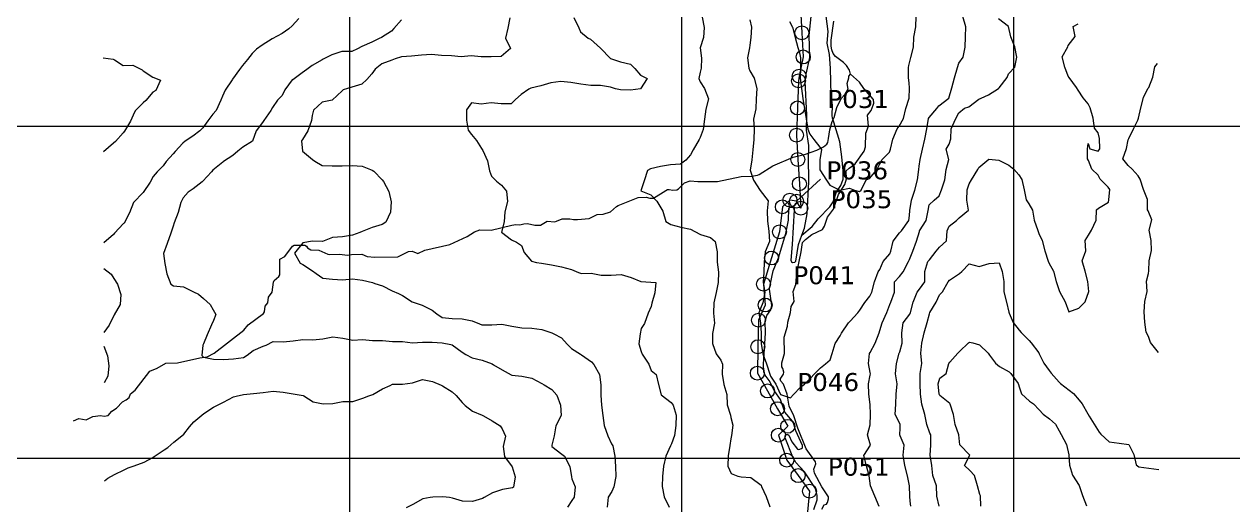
# Paper-space layout 'LP-01' of a CAD drawing. Header units: metres, sheet in millimetres. Extents: x 10 to 410, y 10 to 287.
# Drawn here: x 88.6 to 210, y 153.9 to 202.2 of the extents above; entities that cross this region are included whole.
import ezdxf

# ---------------------------------------------------------------- set-up
doc = ezdxf.new("R2010")
doc.units = ezdxf.units.M
for name, color, linetype, lineweight, true_color in [('AGUA', 7, 'Continuous', 13, 0x5ba3c5), ('ALERTA', 7, 'Continuous', 13, 0xc56b20), ('EJE', 7, 'Continuous', 18, 0x087f8c), ('GRILLA', 7, 'Continuous', 13, 0xd2dce3), ('POSTES', 7, 'Continuous', 13, 0x244c65), ('TERRENO', 7, 'Continuous', 13, 0x777777), ('VIA', 7, 'Continuous', 13, 0xa7a7a7)]:
    doc.layers.add(name, color=color, linetype=linetype, lineweight=lineweight, true_color=true_color)
doc.styles.add('LP-TEXTO', font='DejaVuSans.ttf')

psp = doc.layouts.new('LP-01')

# ---------------------------------------------------------------- linework, layer by layer
at = {"layer": 'AGUA'}
for points in [[(171.58, 197.18), (171.5, 197.56), (171.18, 198.06), (170.9, 198.35), (170.09, 198.94), (169.87, 199.26), (169.71, 199.61), (169.67, 199.98), (169.67, 200.59), (169.92, 202.49)], [(93.55, 162.38), (94.07, 162.6), (94.81, 162.48), (95.5, 162.8), (96.26, 162.9), (96.64, 162.85), (97.02, 162.9), (97.41, 163.33), (97.88, 163.64), (98.46, 164.29), (98.83, 164.47), (99.13, 164.71), (99.28, 165.07), (99.75, 165.46), (101.22, 167.36), (101.96, 167.67), (102.81, 168.15), (103.99, 168.21), (106.23, 168.7), (106.98, 168.79), (107.69, 169.18), (110.67, 171.49), (111.1, 172.02), (112.62, 173.16), (112.72, 173.33), (112.81, 173.89), (113.06, 174.23), (113.15, 174.8), (113.5, 175.28), (113.63, 176.29), (113.72, 176.46), (114.16, 176.87), (114.26, 177.03), (114.27, 178.6), (114.77, 178.87), (115.56, 179.9), (115.72, 180.01), (116.78, 180.01), (116.94, 179.91), (117.06, 179.74), (117.39, 179.53), (118.18, 179.49), (119.08, 179.1), (119.29, 179.06), (120.29, 179.12), (121.05, 179.01), (121.46, 179.07), (122.52, 179.09), (123.06, 178.88), (123.81, 178.79), (126.12, 178.85), (127.2, 179.37), (127.58, 179.39), (128.14, 179.17), (128.85, 179.51), (131.34, 180.06), (133.1, 180.88), (133.82, 181.34), (134.35, 181.56), (135.51, 181.5), (137.59, 182.03), (137.99, 182.08), (138.38, 182.05), (138.77, 182.15), (139.16, 182.17), (139.9, 182), (140.47, 182.01), (141.14, 182.41), (141.89, 182.35), (142.07, 182.4), (142.64, 182.66), (143.41, 182.66), (143.78, 182.58), (144.18, 182.58), (145.34, 182.69), (146.16, 183.07), (146.75, 183.13), (147.5, 183.36), (148.1, 183.89), (148.27, 183.99), (150.28, 184.79), (151.06, 184.82), (151.43, 184.72), (151.81, 184.73), (153.03, 185.51), (153.21, 185.58), (153.39, 185.6), (153.76, 185.52), (154.16, 185.56), (154.33, 185.65), (154.93, 186.25), (155.48, 186.47), (156.25, 186.4), (158.24, 186.39), (160.63, 186.9), (161.65, 186.93), (162.24, 187.05), (162.43, 187.11), (163.79, 187.97), (165.85, 188.84), (167.08, 189.15), (168.22, 189.53), (168.9, 189.88), (169.21, 190.14), (169.31, 190.31), (169.4, 190.7), (169.53, 191.6), (169.75, 192.42), (169.95, 192.81), (170.23, 193.83), (170.67, 194.72), (171.05, 195.18), (171.35, 195.66), (171.26, 196.23), (171.43, 196.79), (171.43, 196.98), (171.58, 197.18)], [(168.71, 153.5), (168.95, 153.94), (169.19, 154), (169.3, 154.17), (169.39, 154.54), (169.37, 154.74), (168.7, 155.76), (167.99, 157.11), (167.92, 157.51), (168.11, 158.06), (168.09, 158.27), (167.14, 159.57), (166.29, 161.62), (165.9, 162.87), (165.43, 163.86), (165.25, 165.04), (164.86, 166.04), (164.59, 166.36), (164.54, 166.56), (164.85, 167.07), (164.89, 167.26), (164.8, 167.63), (164.69, 167.8), (164.69, 168.2), (164.96, 169.12), (164.92, 170.76), (165.27, 171.87), (165.29, 172.27), (165.56, 173.26), (165.63, 173.84), (165.95, 174.34), (165.84, 175.34), (166.12, 176.07), (166.19, 177.23), (166.65, 179.33), (166.78, 180.28), (167.06, 180.59), (167.7, 181.08), (168.78, 181.57), (168.98, 181.91), (169.27, 182.82), (169.89, 183.62), (170.4, 185.08), (171.03, 186.11), (171.19, 186.68), (171.17, 187.46), (171.45, 187.75), (172.06, 188.17), (172.97, 189.45), (173.1, 189.89), (173.15, 191.24), (173.42, 191.96), (173.29, 193.06), (173.66, 193.52), (173.87, 194.06), (173.94, 194.25), (173.91, 194.64), (172.95, 195.72), (172.51, 196.38), (171.58, 197.18)]]:
    psp.add_lwpolyline(points, dxfattribs=at)
at = {"layer": 'ALERTA'}
for centre in [(166.44, 196.98), (165.51, 184.52), (166.17, 184.43), (166.6, 183.72), (164.46, 181.34), (163.66, 178.72), (163.03, 174), (162.29, 169.81), (164.27, 163.59), (165.29, 161.82), (166.33, 156.87), (167.47, 155.31)]:
    psp.add_circle(centre, 0.7, dxfattribs=at)
at = {"layer": 'EJE'}
psp.add_lwpolyline([(166.58, 203.77), (166.71, 201.33), (166.85, 198.9), (166.44, 196.98), (166.37, 196.51), (166.27, 193.78), (166.17, 191.05), (166.31, 188.61), (166.46, 186.16), (166.6, 183.72), (166.17, 184.43), (165.51, 184.52), (164.75, 183.85), (164.46, 181.34), (163.66, 178.72), (162.86, 176.09), (163.03, 174), (162.35, 172.48), (162.29, 169.81), (162.24, 167.15), (163.26, 165.37), (164.27, 163.59), (165.29, 161.82), (164.35, 160.94), (165.19, 158.42), (166.33, 156.87), (167.47, 155.31), (167.21, 152.57)], dxfattribs=at)
at = {"layer": 'GRILLA'}
for points in [[(121.32, 51), (121.32, 253)], [(154.66, 51), (154.66, 253)], [(187.99, 51), (187.99, 253)], [(16, 191.97), (284, 191.97)], [(166.17, 184.43), (168.57, 186.62)], [(16, 158.64), (284, 158.64)]]:
    psp.add_lwpolyline(points, dxfattribs=at)
at = {"layer": 'POSTES'}
for centre in [(166.71, 201.33), (166.85, 198.9), (166.37, 196.51), (166.27, 193.78), (166.17, 191.05), (166.31, 188.61), (166.46, 186.16), (164.75, 183.85), (162.86, 176.09), (162.35, 172.48), (162.24, 167.15), (163.26, 165.37), (164.35, 160.94), (165.19, 158.42)]:
    psp.add_circle(centre, 0.7, dxfattribs=at)
at = {"layer": 'TERRENO'}
for points in [[(116.19, 202.77), (115.5, 202.01), (115.19, 201.74), (114.5, 201.25), (113.51, 200.71), (112.51, 200.09), (111.94, 199.68), (111.51, 199.24), (111.04, 198.65), (110.52, 198.04), (110.22, 197.63), (109.52, 196.67), (109.47, 196.6), (108.79, 195.57), (108.53, 194.96), (108.34, 194.55), (107.89, 193.52), (107.53, 193.16), (107.04, 192.5), (106.54, 191.79), (106.25, 191.47), (105.54, 190.96), (104.77, 190.44), (104.54, 190.24), (103.75, 189.41), (103.55, 189.16), (102.86, 188.39), (102.55, 187.98), (101.96, 187.36), (101.56, 186.9), (101.25, 186.33), (100.56, 185.31), (99.57, 184.28), (99.17, 183.26), (98.62, 182.23), (98.57, 182.18), (97.67, 181.2), (97.58, 181.09), (96.58, 180.23)], [(137.37, 202.83), (137.17, 201.8), (136.95, 200.78), (137.45, 199.76), (136.5, 198.96), (135.5, 198.9), (134.5, 198.92), (133.5, 199.01), (132.5, 198.91), (131.5, 199.03), (130.5, 199.04), (129.5, 199.15), (128.5, 199.09), (127.5, 198.97), (126.5, 198.9), (125.87, 198.7), (125.51, 198.58), (124.51, 198.2), (123.86, 197.67), (123.51, 197.2), (123.01, 196.64), (122.51, 196.16), (121.52, 195.87), (120.63, 195.61), (120.52, 195.5), (119.52, 194.58), (118.52, 194.37), (117.64, 193.55), (117.53, 193.04), (117.45, 192.53), (117.08, 191.5), (116.54, 190.62), (116.44, 190.48), (116.54, 189.45), (117.54, 188.6), (117.79, 188.43), (118.54, 188), (119.54, 187.98), (120.54, 187.96), (121.54, 188.01), (122.54, 187.93), (123.54, 187.55), (123.71, 187.43), (124.54, 186.58), (124.7, 186.41), (125.21, 185.38), (125.46, 184.36), (125.4, 183.33), (124.93, 182.31), (124.56, 182.07), (123.56, 181.79), (122.56, 181.37), (122.31, 181.28), (121.56, 181), (120.56, 180.86), (119.56, 180.76), (118.56, 180.39), (117.57, 180.41), (116.57, 180.24), (115.74, 179.21), (116.32, 178.19), (116.57, 178.06), (117.57, 177.42), (117.91, 177.17), (118.58, 176.71), (119.58, 176.59), (120.57, 176.52), (121.57, 176.62), (122.57, 176.5), (123.57, 176.25), (123.82, 176.16), (124.57, 175.91), (125.57, 175.41), (126.2, 175.14), (126.58, 174.96), (127.58, 174.33), (128.18, 174.13), (128.58, 173.98), (129.58, 173.47), (130.04, 173.11), (130.58, 172.73), (131.58, 172.65), (132.58, 172.6), (133.58, 172.42), (134.33, 172.1), (134.58, 172.02), (135.58, 172.01), (136.58, 172.06), (137.58, 171.87), (138.58, 171.72), (139.58, 171.69), (140.58, 171.53), (141.58, 171.19), (141.78, 171.09), (142.58, 170.72), (143.12, 170.07), (143.58, 169.64), (144.47, 169.05), (144.58, 169), (145.58, 168.29), (145.8, 168.03), (146.39, 167.01), (146.52, 165.99), (146.51, 164.96), (146.59, 163.94), (146.73, 162.92), (146.86, 161.89), (147.23, 160.87), (147.6, 160.07), (147.72, 159.85), (147.92, 158.82), (147.99, 157.8), (148.02, 156.78), (147.82, 155.75), (147.62, 155.29), (147.24, 154.72), (147.14, 153.7)], [(143.79, 202.85), (144.3, 201.83), (144.48, 201.42), (145.24, 200.8), (145.49, 200.69), (146.49, 199.78), (147.49, 198.76), (148.49, 198.42), (149.49, 198.18), (149.92, 197.75), (150.49, 197.06), (151.16, 196.73), (150.5, 195.7), (149.5, 195.56), (148.5, 195.59), (148, 195.69), (147.5, 195.88), (146.5, 196.03), (145.5, 196.03), (144.5, 196.17), (143.5, 196.34), (142.5, 196.44), (141.5, 196.3), (140.5, 195.99), (139.5, 195.77), (139.3, 195.67), (138.51, 195.12), (137.93, 194.64), (137.51, 194.21), (136.51, 194.18), (135.51, 194.29), (134.51, 194.17), (133.51, 194.28), (133.01, 193.6), (133.02, 192.57), (133.19, 191.55), (133.52, 191.11), (134.02, 190.53), (134.53, 189.71), (134.65, 189.51), (135.13, 188.48), (135.33, 187.46), (135.53, 186.95), (136.03, 186.44), (136.54, 186.03), (137.04, 185.42), (137.14, 184.39), (136.88, 183.37), (136.8, 182.34), (136.55, 181.32), (137.55, 180.55), (138.05, 180.3), (138.55, 179.96), (138.8, 179.28), (139.56, 178.4), (140.06, 178.26), (140.56, 178.19), (141.56, 178.04), (142.56, 177.82), (143.56, 177.55), (144.27, 177.25), (144.56, 177.15), (145.56, 177.19), (146.56, 176.98), (147.55, 176.98), (148.55, 177.06), (149.55, 176.77), (150.55, 176.36), (151.55, 176.3), (152.05, 176.25), (151.93, 175.22), (151.64, 174.2), (151.56, 173.85), (151.28, 173.17), (150.9, 172.15), (150.57, 171.63), (150.46, 171.12), (150.34, 170.1), (150.58, 169.33), (150.67, 169.07), (151.33, 168.05), (151.58, 167.44), (152.08, 167.03), (152.3, 166.01), (152.59, 164.98), (153.59, 164.22), (153.79, 163.96), (154.09, 162.94), (154.04, 161.91), (153.91, 160.89), (153.6, 160.07), (153.53, 159.86), (153.03, 158.84), (152.8, 157.81), (152.72, 156.79), (152.67, 155.77), (152.88, 154.74), (153.37, 153.72)], [(156.71, 202.89), (156.89, 201.86), (156.83, 200.84), (156.48, 199.81), (156.63, 198.79), (156.59, 197.77), (156.49, 197.36), (156.35, 196.74), (156.49, 196.4), (156.92, 195.72), (157.34, 194.7), (157.06, 193.67), (156.92, 192.65), (156.81, 191.62), (156.51, 190.82), (156.38, 190.6), (155.78, 189.57), (155.51, 189.06), (155.07, 188.54), (154.52, 188.15), (153.52, 188.07), (152.52, 187.9), (151.52, 187.66), (151.19, 187.51), (150.86, 186.48), (150.53, 185.46), (151.53, 185.05), (152.13, 184.44), (152.53, 183.76), (152.73, 183.42), (153.03, 182.39), (153.54, 182.09), (154.54, 181.8), (155.54, 181.6), (155.96, 181.38), (156.54, 181.09), (157.54, 180.77), (158, 180.36), (158.21, 179.34), (158.19, 178.31), (158.32, 177.29), (158.29, 176.26), (158.11, 175.24), (157.87, 174.21), (157.84, 173.19), (157.93, 172.17), (157.74, 171.14), (157.75, 170.12), (158.09, 169.09), (158.57, 168.46), (158.75, 168.07), (158.71, 167.05), (158.88, 166.02), (159.17, 165), (159.2, 163.98), (159.54, 162.95), (159.59, 162.7), (159.76, 161.93), (159.65, 160.91), (159.59, 160.56), (159.49, 159.88), (159.31, 158.86), (159.27, 157.83), (159.6, 157.1), (160.27, 156.81), (160.61, 156.75), (161.6, 156.67), (162.61, 155.9), (162.67, 155.79), (163.11, 154.77), (163.49, 153.75)], [(161.47, 202.64), (161.65, 201.88), (161.57, 200.85), (161.48, 200.08), (161.44, 199.83), (161.25, 198.8), (161.4, 197.78), (161.48, 197.52), (161.91, 196.76), (162.18, 195.73), (162.12, 194.71), (162.09, 193.69), (161.86, 192.66), (161.91, 191.64), (161.88, 190.61), (161.78, 189.59), (161.68, 188.56), (161.51, 187.54), (161.85, 186.52), (162.52, 185.49), (163.33, 184.47), (163.21, 183.45), (163.25, 182.42), (163.38, 181.4), (163.46, 180.38), (163.04, 179.35), (162.93, 178.33), (162.9, 177.3), (162.81, 176.28), (162.99, 175.25), (162.79, 174.23), (162.55, 173.64), (162.38, 173.2), (162.56, 172.18), (162.62, 171.16), (162.63, 170.13), (162.8, 169.11), (163.17, 168.09), (163.5, 167.06), (163.57, 166.86), (164.08, 166.04), (164.58, 165.02), (165.58, 164.68), (165.86, 165.02), (166.57, 165.75), (166.97, 166.05), (167.57, 166.66), (167.97, 167.08), (168.57, 167.69), (169.07, 168.1), (169.56, 168.51), (169.76, 169.13), (170.06, 170.15), (170.56, 170.9), (170.68, 171.18), (171.38, 172.21), (171.55, 172.39), (172.33, 173.23), (172.55, 173.49), (173.02, 174.26), (173.54, 174.89), (173.73, 175.29), (174, 176.31), (174.39, 177.34), (174.53, 177.55), (174.89, 178.36), (175.53, 179.13), (175.66, 179.39), (175.87, 180.41), (176.52, 181.24), (176.73, 181.44), (177.47, 182.47), (177.52, 182.98), (177.54, 183.49), (177.72, 184.51), (178.07, 185.54), (178.33, 186.56), (178.46, 187.59), (178.5, 187.93), (178.6, 188.61), (178.83, 189.64), (179.05, 190.66), (179.27, 191.69), (179.42, 192.71), (179.49, 192.84), (180.26, 193.74), (180.48, 194), (181.48, 194.77), (181.79, 195.79), (182.04, 196.82), (182.33, 197.84), (182.47, 198.28), (182.91, 198.87), (183.13, 199.89), (183.14, 200.92), (183.18, 201.94), (182.89, 202.96)], [(165.47, 202.45), (165.78, 201.89), (166.05, 200.87), (166.32, 199.84), (166.48, 199.33), (166.58, 198.82), (166.59, 197.8), (166.55, 196.77), (166.69, 195.75), (166.8, 194.72), (166.96, 193.7), (167.14, 192.68), (167.32, 191.65), (167.5, 191.14), (167.9, 190.63), (168.5, 189.86), (168.67, 189.61), (168.51, 188.58), (168.51, 187.56), (169.18, 186.54), (169.51, 186.03), (170.51, 185.52), (171.51, 185.73), (172.01, 185.52), (172.51, 185.41), (172.68, 185.52), (173.17, 186.55), (173.51, 186.7), (174.25, 187.58), (174.5, 188.09), (174.79, 188.6), (175.5, 189.34), (175.62, 189.63), (175.84, 190.65), (176.28, 191.68), (176.49, 191.96), (176.91, 192.71), (177.17, 193.73), (177.48, 194.75), (177.52, 195.78), (177.48, 196.29), (177.41, 196.8), (177.42, 197.83), (177.47, 198.03), (177.66, 198.85), (177.91, 199.88), (177.96, 200.9), (178.16, 201.93), (178.19, 202.95)], [(126.49, 202.64), (125.73, 201.77), (125.5, 201.5), (124.5, 200.86), (124.25, 200.74), (123.5, 200.4), (122.5, 199.94), (122.09, 199.71), (121.51, 199.44), (120.51, 199.46), (119.51, 199.12), (118.64, 198.68), (118.51, 198.62), (117.51, 198.04), (116.99, 197.65), (116.52, 197.32), (115.57, 196.62), (115.52, 196.59), (114.79, 195.59), (114.52, 195.03), (114.03, 194.57), (113.53, 193.83), (113.37, 193.54), (112.67, 192.51), (112.53, 192.32), (111.91, 191.49), (111.54, 190.46), (110.54, 189.86), (110.07, 189.43), (109.54, 189), (108.61, 188.4), (108.55, 188.34), (107.55, 187.54), (107.42, 187.38), (106.55, 186.42), (106.46, 186.35), (105.56, 185.66), (105.06, 185.32), (104.56, 184.75), (104.34, 184.3), (104.07, 183.27), (103.65, 182.25), (103.57, 181.9), (103.32, 181.22), (102.96, 180.19), (102.58, 179.17), (102.73, 178.15), (102.92, 177.12), (103.34, 176.1), (103.59, 175.93), (104.59, 175.82), (105.59, 175.32), (106.09, 175.08), (106.59, 174.65), (107.28, 174.06), (107.59, 173.5), (107.86, 173.04), (107.6, 172.45), (107.42, 172.02), (106.99, 170.99), (106.6, 170.09), (106.55, 169.96), (106.44, 168.94), (106.61, 168.77), (107.61, 168.55), (108.61, 168.54), (109.61, 168.58), (110.61, 168.73), (110.99, 168.95), (111.6, 169.42), (112.6, 169.87), (112.91, 169.98), (113.6, 170.32), (114.6, 170.29), (115.6, 170.41), (116.6, 170.53), (117.6, 170.51), (118.59, 170.6), (119.59, 170.79), (120.59, 170.67), (121.59, 170.48), (122.59, 170.55), (123.59, 170.43), (124.59, 170.45), (125.59, 170.35), (126.59, 170.32), (127.59, 170.2), (128.59, 170.27), (129.59, 170.26), (130.59, 170.19), (131.46, 170.04), (131.59, 169.99), (132.59, 169.25), (132.95, 169.02), (133.59, 168.69), (134.59, 168.45), (135.59, 168.08), (135.74, 168), (136.59, 167.49), (137.51, 166.99), (137.59, 166.94), (138.59, 166.87), (139.59, 166.65), (140.59, 166.13), (140.84, 165.97), (141.59, 165.53), (142.09, 164.95), (142.45, 163.93), (142.54, 162.9), (142.01, 161.88), (141.84, 160.85), (141.61, 159.94), (141.59, 159.83), (141.61, 159.79), (142.61, 159.03), (142.88, 158.81), (143.4, 157.79), (143.56, 156.76), (143.62, 156.56), (143.95, 155.74), (143.85, 154.71), (143.62, 154.37), (143.16, 153.69)], [(174.47, 153.78), (174.05, 154.8), (173.6, 155.83), (173.48, 156.85), (173.19, 157.87), (172.92, 158.9), (173.59, 159.92), (173.31, 160.95), (173.58, 161.97), (173.62, 163), (173.57, 164.02), (173.45, 165.04), (173.4, 166.07), (173.57, 166.96), (173.59, 167.09), (173.56, 167.22), (173.39, 168.12), (173.5, 169.14), (173.56, 169.23), (174.06, 170.17), (174.47, 171.19), (174.55, 171.45), (174.77, 172.22), (175.23, 173.24), (175.54, 174.06), (175.64, 174.27), (176.02, 175.29), (176, 176.32), (176.53, 176.86), (176.9, 177.34), (177.43, 178.37), (177.53, 178.56), (177.87, 179.39), (178.24, 180.42), (178.52, 181.39), (178.54, 181.44), (179.21, 182.47), (179.4, 183.5), (179.51, 184.05), (180.01, 184.52), (180.51, 184.96), (180.73, 185.55), (181.06, 186.57), (181.2, 187.6), (181.47, 188.62), (181.22, 189.65), (181.49, 190.16), (181.69, 190.67), (181.72, 191.7), (182.17, 192.72), (182.48, 193.29), (183.06, 193.75), (183.48, 193.91), (184.48, 194.66), (184.73, 194.78), (185.47, 195.1), (186.47, 195.75), (186.53, 195.81), (187.33, 196.83), (187.47, 197.2), (188.1, 197.86), (188.29, 198.88), (188.09, 199.91), (187.69, 200.93), (187.45, 201.95), (186.45, 202.72)], [(177.65, 153.79), (177.6, 154.3), (177.55, 154.81), (177.52, 155.84), (177.33, 156.86), (177.06, 157.89), (176.87, 158.91), (176.98, 159.93), (176.58, 160.85), (176.54, 160.96), (176.58, 161.64), (176.6, 161.98), (176.58, 162.03), (176.09, 163), (176.14, 164.03), (176.17, 165.05), (176.28, 166.08), (176.12, 167.1), (176.21, 168.12), (176.48, 169.15), (176.56, 169.29), (176.79, 170.17), (176.74, 171.2), (176.88, 172.22), (177.54, 173.08), (177.61, 173.25), (177.89, 174.27), (178.28, 175.3), (178.54, 175.58), (179.07, 176.33), (179.07, 177.35), (179.37, 178.37), (179.53, 178.53), (180.2, 179.4), (180.52, 179.81), (181.25, 180.43), (181.29, 181.45), (181.52, 181.93), (182.23, 182.48), (182.51, 182.75), (183.45, 183.51), (183.27, 184.53), (183.33, 185.56), (183.5, 186.17), (183.74, 186.58), (184.4, 187.61), (184.5, 187.79), (185.49, 188.63), (186.49, 188.54), (187.49, 188.05), (187.99, 187.62), (188.5, 187.07), (188.79, 186.6), (189.03, 185.57), (189.23, 184.55), (189.5, 184.16), (189.89, 183.53), (190.03, 182.5), (190.4, 181.48), (190.51, 181.19), (190.85, 180.46), (191.13, 179.43), (191.45, 178.41), (191.52, 178.24), (191.98, 177.39), (192.26, 176.36), (192.53, 175.55), (192.6, 175.34), (193.15, 174.32), (193.53, 173.3), (194.53, 173.67), (195.17, 174.32), (195.53, 175.35), (195.45, 176.37), (195.16, 177.4), (194.85, 178.42), (195.23, 179.45), (195.18, 180.47), (195.51, 181.02), (195.81, 181.5), (196.27, 182.52), (196.3, 183.54), (196.5, 183.72), (197.5, 184.32), (197.56, 184.57), (197.65, 185.6), (197.49, 185.83), (196.69, 186.62), (196.49, 187.03), (195.85, 187.64), (195.49, 188.49), (195.41, 188.66), (195.39, 189.69), (195.48, 190.2), (195.63, 189.69), (196.48, 189.45), (196.63, 189.69), (196.61, 190.71), (196.48, 191.28), (196.11, 191.74), (195.97, 192.76), (195.67, 193.78), (195.47, 194.19), (194.97, 194.81), (194.47, 195.57), (194.31, 195.83), (193.56, 196.85), (193.46, 196.98), (193.14, 197.87), (192.86, 198.9), (193.41, 199.92), (193.45, 200.05), (194.15, 200.95), (193.95, 201.97), (194.45, 202.23)], [(96.52, 198.81), (97.52, 198.67), (97.65, 198.61), (98.53, 198.04), (99.52, 198.08), (100.43, 197.6), (100.53, 197.52), (101.53, 196.88), (102.28, 196.58), (101.82, 195.55), (101.53, 195.35), (100.81, 194.53), (100.53, 194.31), (99.75, 193.5), (99.54, 193.06), (99.26, 192.47), (98.67, 191.45), (98.55, 191.29), (97.76, 190.42), (97.55, 190.24), (96.55, 189.39)], [(202.54, 169.23), (201.72, 170.25), (201.53, 170.84), (201.3, 171.27), (201.16, 172.29), (201.08, 173.32), (201.17, 174.34), (201.38, 175.37), (201.32, 176.39), (201.52, 177.16), (201.56, 177.42), (201.61, 178.44), (201.83, 179.46), (201.79, 180.49), (201.61, 181.51), (201.88, 182.54), (201.5, 183.45), (201.44, 183.56), (201.42, 184.58), (201.02, 185.61), (200.7, 186.63), (200.49, 186.97), (199.89, 187.65), (199.49, 187.99), (198.95, 188.67), (199.31, 189.7), (199.48, 190.58), (199.54, 190.72), (200.07, 191.75), (200.47, 192.57), (200.54, 192.77), (200.77, 193.8), (201.02, 194.82), (201.46, 195.74), (201.57, 195.85), (201.96, 196.87), (202.17, 197.9), (202.45, 198.24)], [(96.59, 177.68), (97.34, 177.11), (97.59, 176.67), (97.96, 176.08), (98.29, 175.06), (98.22, 174.04), (97.64, 173.01), (97.6, 172.94), (97.14, 171.98), (96.61, 171.25)], [(180.5, 153.8), (180.26, 154.82), (180.22, 155.85), (179.88, 156.87), (179.76, 157.89), (179.59, 158.92), (179.65, 159.94), (179.65, 160.97), (179.58, 161.14), (179.28, 161.99), (179.07, 163.01), (178.76, 164.04), (178.63, 165.06), (178.58, 166.08), (178.58, 167.11), (178.76, 168.13), (178.67, 169.16), (178.76, 170.18), (178.99, 171.2), (179.29, 172.23), (179.54, 173.13), (179.58, 173.25), (180.21, 174.28), (180.54, 175.02), (180.83, 175.31), (181.4, 176.33), (181.53, 176.49), (182.53, 177.15), (182.78, 177.36), (183.53, 178.13), (184.53, 177.88), (185.52, 178.17), (186.52, 178.25), (186.83, 177.37), (186.99, 176.35), (186.99, 175.32), (187.28, 174.3), (187.5, 173.28), (187.54, 173.18), (187.95, 172.26), (188.54, 171.47), (188.73, 171.23), (189.54, 170.44), (189.74, 170.21), (190.51, 169.19), (190.55, 169.1), (191.01, 168.17), (191.55, 167.43), (191.74, 167.15), (192.55, 166.25), (192.7, 166.12), (193.56, 165.46), (193.99, 165.1), (194.56, 164.46), (194.88, 164.08), (195.43, 163.06), (195.56, 162.84), (196.06, 162.04), (196.57, 161.23), (196.75, 161.02), (197.57, 160.28), (198.57, 160.12), (199.57, 160), (200.07, 158.98), (200.29, 157.95), (200.57, 157.74), (201.57, 157.62), (202.57, 157.48)], [(184.7, 153.81), (184.66, 154.84), (184.59, 154.98), (184.36, 155.86), (184.05, 156.88), (183.59, 157.39), (183.04, 157.9), (183.58, 158.93), (182.58, 159.95), (182.49, 160.97), (182.11, 162), (181.93, 163.02), (181.61, 164.04), (181.57, 164.11), (180.57, 164.92), (180.49, 165.06), (180.4, 166.09), (180.56, 166.66), (181.2, 167.11), (181.48, 168.14), (181.56, 168.27), (182.39, 169.17), (182.55, 169.34), (183.45, 170.19), (183.55, 170.26), (183.88, 170.19), (184.55, 170.01), (185.41, 169.18), (185.55, 168.98), (186.17, 168.15), (186.55, 167.84), (187.55, 167.28), (187.69, 167.13), (188.45, 166.11), (188.56, 165.7), (188.77, 165.09), (189.56, 164.36), (189.99, 164.07), (190.56, 163.48), (190.94, 163.05), (191.57, 162.58), (192.19, 162.03), (192.57, 161.36), (192.75, 161), (193.28, 159.98), (193.54, 158.96), (193.58, 157.93), (193.91, 156.91), (194.58, 155.89), (194.9, 154.87), (195.3, 153.84)], [(96.61, 169.87), (96.96, 168.91), (97.09, 167.89), (97, 166.86), (96.62, 166.2)], [(96.65, 156.36), (96.99, 156.62), (97.65, 156.97), (98.65, 157.46), (99.05, 157.65), (99.65, 157.87), (100.64, 158.21), (101.5, 158.68), (101.64, 158.78), (102.64, 159.46), (103.01, 159.71), (103.64, 160.23), (104.26, 160.74), (104.63, 161.05), (105.21, 161.77), (105.63, 162.28), (106.25, 162.79), (106.63, 163.1), (107.62, 163.74), (107.73, 163.82), (108.62, 164.26), (109.62, 164.79), (109.87, 164.85), (110.62, 165), (111.62, 165.1), (112.61, 165.23), (113.61, 165.35), (114.61, 165.26), (115.61, 165.07), (116.61, 164.92), (116.7, 164.87), (117.61, 164.27), (118.61, 164.09), (119.61, 164.12), (120.61, 164.32), (121.61, 164.3), (122.61, 164.66), (123.21, 164.89), (123.61, 165.01), (124.6, 165.58), (125.35, 165.92), (125.6, 166.04), (126.6, 166.04), (127.6, 166.19), (128.6, 166.52), (129.6, 166.31), (130.47, 165.94), (130.6, 165.87), (131.6, 165.29), (131.97, 164.92), (132.6, 164.21), (132.9, 163.9), (133.61, 163.35), (134.61, 162.95), (134.72, 162.88), (135.61, 162.37), (136.41, 161.86), (136.61, 161.57), (136.94, 160.84), (136.71, 159.81), (136.84, 158.79), (137.62, 157.77), (137.92, 156.75), (137.75, 155.72), (137.63, 155.63), (136.63, 155.49), (135.63, 155.16), (134.8, 154.69), (134.63, 154.57), (133.63, 154.26), (132.63, 154.31), (131.63, 154.6), (131.3, 154.68), (130.63, 154.75), (129.63, 154.71), (129.38, 154.67), (128.64, 154.53), (127.64, 153.97), (126.97, 153.64)]]:
    psp.add_lwpolyline(points, dxfattribs=at)
at = {"layer": 'VIA'}
for points in [[(169.78, 192.77), (169.74, 193.04), (169.78, 194.05), (169.67, 195.05), (169.58, 197.79), (169.5, 199.15), (169.24, 200.3), (169.34, 201.46), (169.14, 203.01), (169.16, 203.49), (169.22, 204.06)], [(167.41, 189.73), (167.41, 190.01), (167.19, 191.56), (167.21, 193.05), (167.04, 196.48), (167.14, 197.17), (167.51, 198.84), (167.45, 201.04), (167.65, 202.96)], [(166.7, 181.01), (167.73, 181.88), (168.36, 182.66), (169.52, 183.87), (169.84, 184.35), (170.18, 185.37), (170.62, 185.99), (170.85, 186.62), (170.85, 187.48), (170.73, 188.89), (170.52, 190.37), (169.91, 192.35)], [(169.91, 192.35), (169.78, 192.77)], [(167.39, 188.86), (167.41, 189.73)], [(167.9, 153.47), (168.24, 154.43), (168.26, 154.87), (168.09, 155.59), (166.96, 157.24), (166.12, 158.18), (165.79, 158.72), (165.04, 160.68), (165.03, 160.83), (165.08, 160.94), (165.17, 161), (165.3, 160.99), (165.39, 160.93), (165.69, 160.25), (166.28, 159.54), (166.41, 159.49), (166.69, 159.58), (166.76, 159.67), (166.76, 159.91), (166.09, 161.36), (165.92, 162.05), (165.78, 162.33), (165.01, 163.25), (164.56, 164.51), (163.98, 165.31), (163.43, 166.42), (163.02, 166.97), (162.9, 167.29), (162.84, 168.07), (163.06, 171.16), (163.02, 172.39), (163.19, 172.94), (163.6, 173.51), (163.71, 173.96), (163.47, 175.58), (163.51, 175.99), (163.83, 177.43), (164.35, 178.75), (165.1, 181.18), (165.38, 182.53), (165.41, 183.65), (165.49, 183.78), (165.62, 183.83), (165.84, 183.8), (165.93, 183.71), (165.95, 183.55), (165.75, 180.06), (165.6, 178.51), (165.67, 178.32), (165.78, 178.27), (166.01, 178.3), (166.12, 178.39), (166.37, 180.06), (166.7, 181.01), (166.96, 181.72), (167.24, 183.14), (167.4, 186.37), (167.39, 188.86)]]:
    psp.add_lwpolyline(points, dxfattribs=at)

# ---------------------------------------------------------------- texts
at = {"layer": 'ALERTA', "style": 'LP-TEXTO'}
for s, p in [('P036', (169.17, 186.62)), ('P035', (169.6, 183.72)), ('P051', (169.33, 156.87))]:
    psp.add_text(s, height=1.8, dxfattribs=at).set_placement(p)
at = {"layer": 'POSTES', "style": 'LP-TEXTO'}
for s, p in [('P031', (169.27, 193.78)), ('P041', (165.86, 176.09)), ('P046', (166.26, 165.37))]:
    psp.add_text(s, height=1.8, dxfattribs=at).set_placement(p)

doc.saveas('drawing.dxf')
